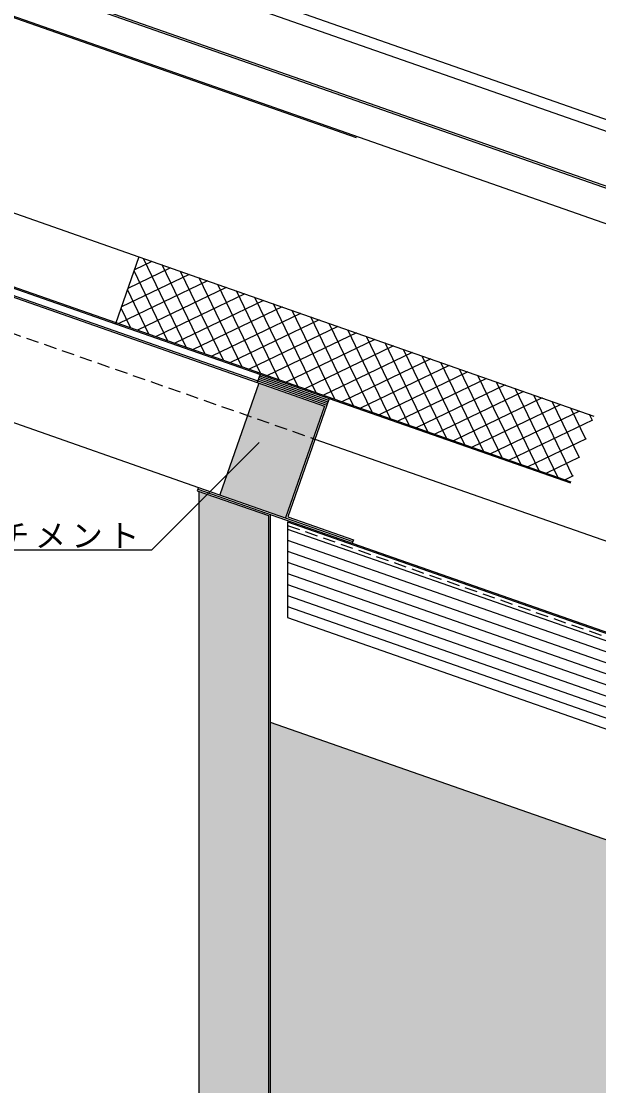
# Model space of a CAD drawing. Units: millimetres, scale not verified. Extents: x -1099 to 1151, y -388 to 361.
# Drawn here: x -532.8 to -366.9, y -129.6 to 176.2 of the extents above; entities that cross this region are included whole.
import ezdxf

# ---------------------------------------------------------------- set-up
doc = ezdxf.new("R2010")
doc.units = ezdxf.units.MM
doc.header["$LTSCALE"] = 3
doc.linetypes.add('DASHED1', pattern=[1.8, 1.2, -0.6])
doc.layers.add('0-0', color=4, linetype='Continuous')
doc.styles.add('ＭＳ ゴシック', font='')
doc.styles.get('ＭＳ ゴシック').set_extended_font_data('MS Gothic')

msp = doc.modelspace()

# ---------------------------------------------------------------- linework, layer by layer
at = {"layer": '0-0', "color": 7}
for p, q in [((-774.516, 291.386), (-341.294, 139.765)), ((-775.573, 288.366), (-342.351, 136.745)), ((-785.852, 275.647), (-347.438, 122.209)), ((-782.253, 274.917), (-347.273, 122.681)), ((-749.041, 252.169), (-436.586, 142.815)), ((-748.925, 252.499), (-350.626, 113.101)), ((-498.964, 108.494), (-505.686, 89.286)), ((-498.964, 108.494), (-368.25, 62.746)), ((-505.686, 89.286), (-374.973, 43.539)), ((-505.57, 89.617), (-374.857, 43.869)), ((-464.156, 74.751), (-464.982, 72.392)), ((-464.51, 72.227), (-475.743, 40.13)), ((-464.982, 72.392), (-445.633, 65.62)), ((-464.817, 72.864), (-444.995, 65.927)), ((-444.335, 67.814), (-456.229, 33.83)), ((-445.633, 65.62), (-456.866, 33.523)), ((-448.416, 56.152), (-275.375, -4.413)), ((-482.043, 41.805), (-145.16, -76.104)), ((-481.878, 42.277), (-437.517, 26.751)), ((-481.779, 41.183), (-481.779, -294.963)), ((-461.779, 34.183), (-461.779, -314.963)), ((-461.279, 34.537), (-461.279, -315.463)), ((-456.229, 33.83), (-437.352, 27.223)), ((-456.279, 32.417), (-456.279, 4.87)), ((-456.279, 32.417), (-145.276, -76.434)), ((-456.279, 30.298), (-145.937, -78.322)), ((-437.352, 27.223), (-437.682, 26.279)), ((-456.279, 4.87), (-153.865, -100.975)), ((-461.279, -25.164), (-163.776, -129.29))]:
    msp.add_line(p, q, dxfattribs=at)
at = {"layer": '0-0'}
for p, q in [((-678.298, 171.258), (-498.964, 108.494)), ((-727.376, 164.225), (-464.982, 72.392)), ((-727.211, 164.697), (-464.817, 72.864)), ((-685.02, 152.05), (-505.686, 89.286)), ((-684.904, 152.38), (-505.57, 89.617)), ((-495.253, 107.195), (-500.262, 104.784)), ((-485.411, 82.561), (-497.681, 108.045)), ((-489.914, 105.327), (-502.131, 99.444)), ((-490.75, 84.43), (-500.383, 104.437)), ((-480.071, 80.692), (-492.342, 106.176)), ((-474.732, 78.824), (-487.002, 104.308)), ((-479.236, 101.589), (-504.72, 89.319)), ((-484.575, 103.458), (-503.999, 94.105)), ((-469.393, 76.955), (-481.663, 102.439)), ((-496.089, 86.298), (-502.252, 99.098)), ((-473.896, 99.721), (-499.38, 87.45)), ((-468.557, 97.852), (-494.041, 85.581)), ((-464.053, 75.086), (-476.324, 100.57)), ((-458.714, 73.218), (-470.985, 98.702)), ((-463.218, 95.983), (-488.702, 83.713)), ((-453.375, 71.349), (-465.645, 96.833)), ((-448.035, 69.48), (-460.306, 94.964)), ((-501.428, 88.167), (-504.121, 93.758)), ((-457.878, 94.115), (-483.362, 81.844)), ((-452.539, 92.246), (-478.023, 79.975)), ((-442.696, 67.612), (-454.967, 93.096)), ((-619.656, 90.499), (-481.878, 42.277)), ((-447.2, 90.377), (-472.684, 78.107)), ((-437.357, 65.743), (-449.627, 91.227)), ((-432.018, 63.874), (-444.288, 89.358)), ((-441.86, 88.509), (-467.344, 76.238)), ((-436.521, 86.64), (-462.005, 74.369)), ((-426.678, 62.006), (-438.949, 87.49)), ((-421.339, 60.137), (-433.609, 85.621)), ((-431.182, 84.771), (-456.666, 72.501)), ((-425.843, 82.903), (-451.327, 70.632)), ((-416, 58.268), (-428.27, 83.752)), ((-420.503, 81.034), (-445.987, 68.763)), ((-410.66, 56.4), (-422.931, 81.884)), ((-405.321, 54.531), (-417.592, 80.015)), ((-415.164, 79.165), (-440.648, 66.895)), ((-409.825, 77.297), (-435.309, 65.026)), ((-399.982, 52.662), (-412.252, 78.146)), ((-464.486, 73.807), (-444.665, 66.87)), ((-464.321, 74.279), (-444.5, 67.342)), ((-404.485, 75.428), (-429.969, 63.157)), ((-399.146, 73.559), (-424.63, 61.289)), ((-394.642, 50.794), (-406.913, 76.278)), ((-389.303, 48.925), (-401.574, 74.409)), ((-464.651, 73.336), (-444.83, 66.398)), ((-393.807, 71.691), (-419.291, 59.42)), ((-383.964, 47.056), (-396.234, 72.54)), ((-378.625, 45.188), (-390.895, 70.672)), ((-388.467, 69.822), (-413.951, 57.551)), ((-383.128, 67.953), (-408.612, 55.683)), ((-374.307, 45.441), (-385.556, 68.803)), ((-377.789, 66.085), (-403.273, 53.814)), ((-372.45, 64.216), (-397.934, 51.945)), ((-372.438, 50.78), (-380.217, 66.934)), ((-370.57, 56.119), (-374.877, 65.066)), ((-368.649, 61.606), (-392.594, 50.077)), ((-368.701, 61.458), (-369.538, 63.197)), ((-495.24, 24.382), (-464.408, 55.214)), ((-370.518, 56.267), (-387.255, 48.208)), ((-372.387, 50.928), (-381.916, 46.339)), ((-374.255, 45.588), (-376.576, 44.471)), ((-456.279, 27.119), (-146.928, -81.154)), ((-597.556, 24.382), (-495.24, 24.382)), ((-456.279, 23.941), (-147.919, -83.985)), ((-456.279, 20.762), (-148.91, -86.817)), ((-456.279, 17.584), (-149.901, -89.648)), ((-456.279, 14.405), (-150.892, -92.48)), ((-456.279, 11.227), (-151.883, -95.311)), ((-456.279, 8.049), (-152.874, -98.143))]:
    msp.add_line(p, q, dxfattribs=at)
at = {"layer": '0-0', "color": 7, "linetype": 'DASHED1'}
msp.add_line((-750.451, 161.864), (-448.416, 56.152), dxfattribs=at)
at = {"layer": '0-0', "linetype": 'DASHED1'}
msp.add_line((-456.279, 31.357), (-145.606, -77.378), dxfattribs=at)
at = {"layer": '0-0', "color": 7}
msp.add_lwpolyline([(-481.878, 42.277), (-482.209, 41.333), (-461.779, 34.183)], dxfattribs=at)
at = {"layer": '0-0', "color": 51}
for points in [[(-456.866, 33.523), (-475.743, 40.13), (-445.633, 65.62), (-464.51, 72.227)], [(-461.779, 34.183), (-481.779, 41.183), (-481.779, -294.963)], [(-461.779, -314.963), (-461.779, 34.183), (-481.779, -294.963)]]:
    msp.add_solid(points, dxfattribs=at)
at = {"layer": '0-0', "color": 9}
msp.add_solid([(-461.279, -25.164), (-461.279, -247.655), (-163.776, -129.29), (-233.149, -327.501)], dxfattribs=at)

# ---------------------------------------------------------------- texts
at = {"layer": '0-0', "color": 7, "insert": (-592.075, 24.382), "char_height": 6.598, "attachment_point": 7, "style": 'ＭＳ ゴシック'}
msp.add_mtext('\\T1.17;接続アタッチメント', dxfattribs=at)

doc.saveas('drawing.dxf')
